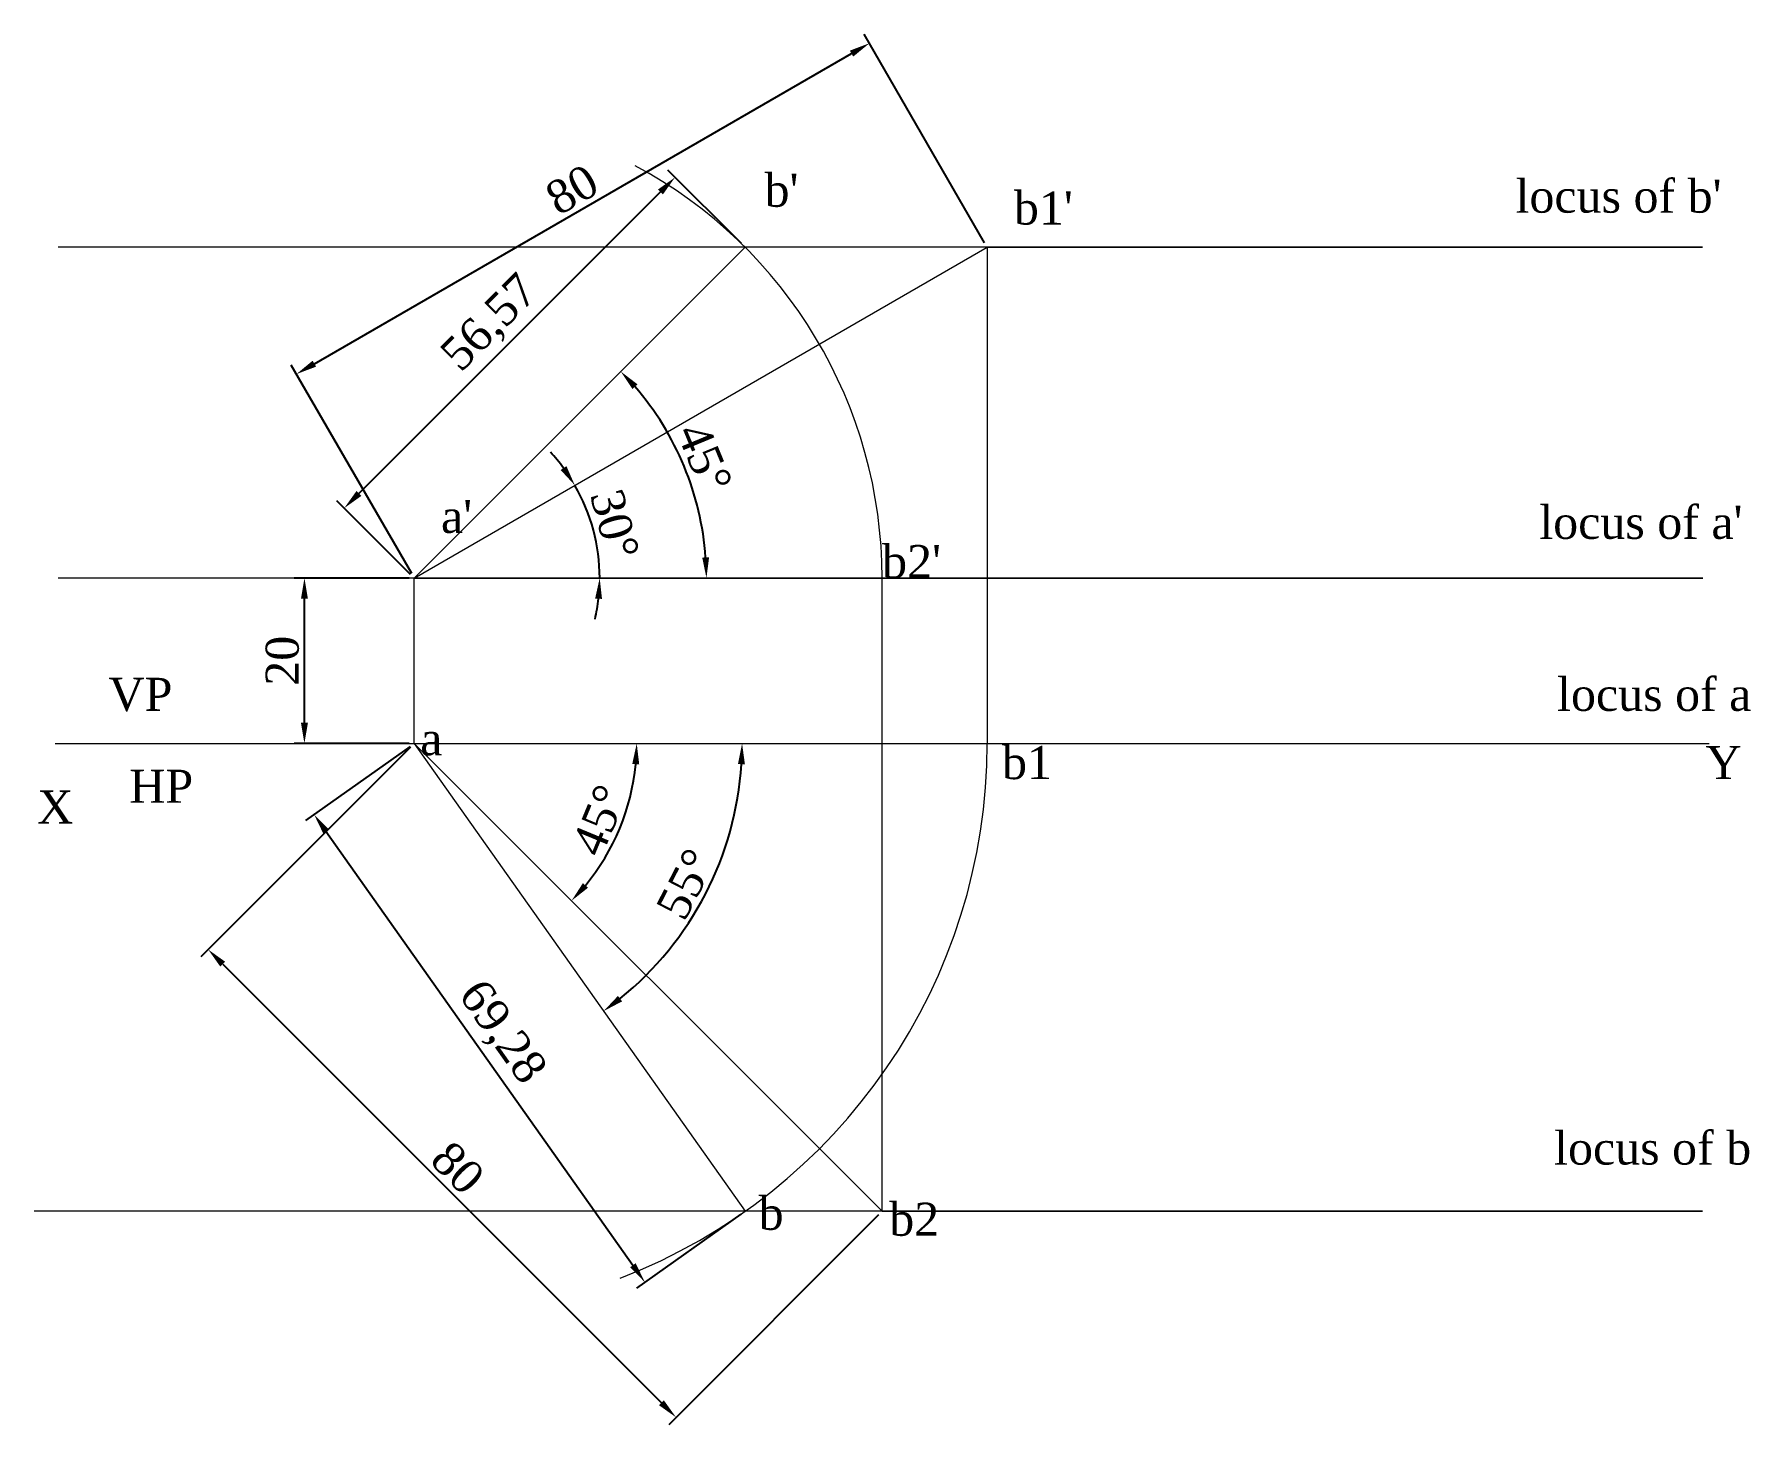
# Paper-space layout 'Layout6' of a CAD drawing. Header units: millimetres. Extents: x 36 to 244, y 22 to 190.
import ezdxf

# ---------------------------------------------------------------- set-up
doc = ezdxf.new("R2010")
doc.units = ezdxf.units.MM
for name, color, linetype, lineweight in [('Projection line', 5, 'Continuous', 5), ('Visible line', 250, 'Continuous', 50), ('X Y line', 1, 'Continuous', 15)]:
    doc.layers.add(name, color=color, linetype=linetype, lineweight=lineweight)
doc.styles.get("Standard").update_dxf_attribs({"font": 'times.ttf', "height": 4})
doc.dimstyles.new('ISO-25', dxfattribs={"dimtxt": 4, "dimasz": 2.5, "dimexe": 1.25, "dimexo": 0.625, "dimtad": 1, "dimtoh": 1, "dimtxsty": 'Standard', "dimcen": 2.5, "dimadec": 0, "dimazin": 0, "dimtfac": 1, "dimtmove": 0, "dimatfit": 3, "dimfxl": 1, "dimarcsym": 0})

# ---------------------------------------------------------------- blocks, each defined once
blk = doc.blocks.new('*D29')
at = {"layer": 'Defpoints', "color": 0, "transparency": 16777216}
for p in [(113.63, 172.47), (122.09, 164.01), (82.09, 124.01)]:
    blk.add_point(p, dxfattribs=at)
at = {"layer": 'Visible line', "color": 0, "lineweight": -2, "transparency": 16777216}
for p, q in [((121.65, 164.45), (112.74, 173.35)), ((75.4, 134.24), (111.86, 170.7)), ((81.65, 124.45), (72.74, 133.35))]:
    blk.add_line(p, q, dxfattribs=at)
at = {"layer": 'Visible line', "color": 0, "transparency": 16777216}
for points in [[(111.57, 171), (112.16, 170.41), (113.63, 172.47)], [(75.1, 134.53), (75.69, 133.94), (73.63, 132.47)]]:
    blk.add_solid(points, dxfattribs=at)
at = {"layer": 'Visible line', "color": 0, "transparency": 16777216, "insert": (91.42, 154.67), "char_height": 4, "attachment_point": 5, "rotation": 45}
blk.add_mtext('56,57', dxfattribs=at)
blk = doc.blocks.new('*D30')
at = {"layer": 'Defpoints', "color": 0, "transparency": 16777216}
for p in [(137.13, 188.68), (151.37, 164.01), (82.09, 124.01)]:
    blk.add_point(p, dxfattribs=at)
at = {"layer": 'Visible line', "color": 0, "lineweight": -2, "transparency": 16777216}
for p, q in [((151.06, 164.55), (136.5, 189.76)), ((70.01, 149.93), (134.96, 187.43)), ((81.78, 124.55), (67.22, 149.76))]:
    blk.add_line(p, q, dxfattribs=at)
at = {"layer": 'Visible line', "color": 0, "transparency": 16777216}
for points in [[(134.76, 187.79), (135.17, 187.07), (137.13, 188.68)], [(69.8, 150.29), (70.22, 149.57), (67.85, 148.68)]]:
    blk.add_solid(points, dxfattribs=at)
at = {"layer": 'Visible line', "color": 0, "transparency": 16777216, "insert": (101.16, 170.98), "char_height": 4, "attachment_point": 5, "rotation": 30}
blk.add_mtext('80', dxfattribs=at)
blk = doc.blocks.new('*D31')
at = {"layer": 'Defpoints', "color": 0, "transparency": 16777216}
for p in [(82.09, 104.01), (122.09, 47.44), (109.97, 38.86)]:
    blk.add_point(p, dxfattribs=at)
at = {"layer": 'Visible line', "color": 0, "lineweight": -2, "transparency": 16777216}
for p, q in [((81.58, 103.64), (68.95, 94.71)), ((71.41, 93.39), (108.53, 40.91)), ((121.58, 47.08), (108.95, 38.14))]:
    blk.add_line(p, q, dxfattribs=at)
at = {"layer": 'Visible line', "color": 0, "transparency": 16777216}
for points in [[(71.75, 93.63), (71.07, 93.15), (69.97, 95.43)], [(108.87, 41.15), (108.19, 40.67), (109.97, 38.86)]]:
    blk.add_solid(points, dxfattribs=at)
at = {"layer": 'Visible line', "color": 0, "transparency": 16777216, "insert": (92.51, 68.95), "char_height": 4, "attachment_point": 5, "rotation": 305.2644}
blk.add_mtext('69,28', dxfattribs=at)
blk = doc.blocks.new('*D32')
at = {"layer": 'Defpoints', "color": 0, "transparency": 16777216}
for p in [(82.09, 104.01), (138.66, 47.44), (113.74, 22.52)]:
    blk.add_point(p, dxfattribs=at)
at = {"layer": 'Visible line', "color": 0, "lineweight": -2, "transparency": 16777216}
for p, q in [((81.65, 103.56), (56.29, 78.2)), ((58.94, 77.32), (111.97, 24.28)), ((138.22, 47), (112.86, 21.63))]:
    blk.add_line(p, q, dxfattribs=at)
at = {"layer": 'Visible line', "color": 0, "transparency": 16777216}
for points in [[(59.23, 77.61), (58.64, 77.02), (57.17, 79.09)], [(112.27, 24.58), (111.68, 23.99), (113.74, 22.52)]]:
    blk.add_solid(points, dxfattribs=at)
at = {"layer": 'Visible line', "color": 0, "transparency": 16777216, "insert": (87.34, 52.68), "char_height": 4, "attachment_point": 5, "rotation": 315}
blk.add_mtext('80', dxfattribs=at)
blk = doc.blocks.new('*D33')
at = {"layer": 'Defpoints', "color": 0, "transparency": 16777216}
for p in [(151.37, 164.01), (104.17, 127.9), (39.02, 124.01), (82.09, 124.01), (237.9, 124.01)]:
    blk.add_point(p, dxfattribs=at)
at = {"layer": 'Visible line', "color": 0, "lineweight": -2, "transparency": 16777216}
for start, end in [(36.3919, 42.7838), (0, 30), (347.2162, 353.6081)]:
    blk.add_arc((82.09, 124.01), 22.42, start, end, dxfattribs=at)
at = {"layer": 'Visible line', "color": 0, "transparency": 16777216}
for points in [[(100.49, 137.54), (99.79, 137.08), (101.51, 135.22)], [(103.96, 121.53), (104.79, 121.49), (104.51, 124.01)]]:
    blk.add_solid(points, dxfattribs=at)
at = {"layer": 'Visible line', "color": 0, "transparency": 16777216, "insert": (106.32, 130.5), "char_height": 4, "attachment_point": 5, "rotation": 285}
blk.add_mtext('30°', dxfattribs=at)
blk = doc.blocks.new('*D34')
at = {"layer": 'Defpoints', "color": 0, "transparency": 16777216}
for p in [(122.09, 164.01), (116.21, 133.15), (39.02, 124.01), (82.09, 124.01), (237.9, 124.01)]:
    blk.add_point(p, dxfattribs=at)
at = {"layer": 'Visible line', "color": 0, "lineweight": -2, "transparency": 16777216}
blk.add_arc((82.09, 124.01), 35.32, 4.0558, 40.9442, dxfattribs=at)
at = {"layer": 'Visible line', "color": 0, "transparency": 16777216}
for points in [[(108.47, 146.87), (109.08, 147.44), (107.07, 148.98)], [(117.74, 126.52), (116.91, 126.49), (117.42, 124.01)]]:
    blk.add_solid(points, dxfattribs=at)
at = {"layer": 'Visible line', "color": 0, "transparency": 16777216, "insert": (117.18, 138.54), "char_height": 4, "attachment_point": 5, "rotation": 292.5}
blk.add_mtext('45°', dxfattribs=at)
blk = doc.blocks.new('*D35')
at = {"layer": 'Defpoints', "color": 0, "transparency": 16777216}
for p in [(38.66, 104.01), (82.09, 104.01), (238.66, 104.01), (105.38, 90.56), (138.66, 47.44)]:
    blk.add_point(p, dxfattribs=at)
at = {"layer": 'Visible line', "color": 0, "lineweight": -2, "transparency": 16777216}
blk.add_arc((82.09, 104.01), 26.89, 320.3281, 354.6719, dxfattribs=at)
at = {"layer": 'Visible line', "color": 0, "transparency": 16777216}
for points in [[(108.45, 101.53), (109.29, 101.49), (108.99, 104.01)], [(103.1, 86.56), (102.48, 87.12), (101.11, 84.99)]]:
    blk.add_solid(points, dxfattribs=at)
at = {"layer": 'Visible line', "color": 0, "transparency": 16777216, "insert": (104.48, 94.73), "char_height": 4, "attachment_point": 5, "rotation": 67.5}
blk.add_mtext('45°', dxfattribs=at)
blk = doc.blocks.new('*D36')
at = {"layer": 'Defpoints', "color": 0, "transparency": 16777216}
for p in [(38.66, 104.01), (82.09, 104.01), (238.66, 104.01), (113.96, 80.43), (122.09, 47.44)]:
    blk.add_point(p, dxfattribs=at)
at = {"layer": 'Visible line', "color": 0, "lineweight": -2, "transparency": 16777216}
blk.add_arc((82.09, 104.01), 39.64, 308.8787, 356.3856, dxfattribs=at)
at = {"layer": 'Visible line', "color": 0, "transparency": 16777216}
for points in [[(121.23, 101.52), (122.07, 101.49), (121.73, 104.01)], [(107.22, 72.82), (106.72, 73.48), (104.98, 71.64)]]:
    blk.add_solid(points, dxfattribs=at)
at = {"layer": 'Visible line', "color": 0, "transparency": 16777216, "insert": (114.93, 87.01), "char_height": 4, "attachment_point": 5, "rotation": 62.6322}
blk.add_mtext('55°', dxfattribs=at)
blk = doc.blocks.new('*D37')
at = {"layer": 'Defpoints', "color": 0, "transparency": 16777216}
for p in [(68.81, 124.01), (82.09, 124.01), (82.09, 104.01)]:
    blk.add_point(p, dxfattribs=at)
at = {"layer": 'Visible line', "color": 0, "lineweight": -2, "transparency": 16777216}
for p, q in [((81.47, 124.01), (67.56, 124.01)), ((68.81, 106.51), (68.81, 121.51)), ((81.47, 104.01), (67.56, 104.01))]:
    blk.add_line(p, q, dxfattribs=at)
at = {"layer": 'Visible line', "color": 0, "transparency": 16777216}
for points in [[(68.39, 121.51), (69.23, 121.51), (68.81, 124.01)], [(68.39, 106.51), (69.23, 106.51), (68.81, 104.01)]]:
    blk.add_solid(points, dxfattribs=at)
at = {"layer": 'Visible line', "color": 0, "transparency": 16777216, "insert": (66.15, 114.01), "char_height": 4, "attachment_point": 5, "rotation": 90}
blk.add_mtext('20', dxfattribs=at)

psp = doc.layouts.new('Layout6')

# ---------------------------------------------------------------- linework, layer by layer
at = {"layer": 'Projection line'}
for p, q in [((237.867, 164.006), (39.02, 164.006)), ((82.092, 124.006), (151.374, 164.006)), ((82.092, 124.006), (122.092, 164.006)), ((151.374, 164.006), (237.867, 164.006)), ((151.374, 164.006), (151.374, 104.006)), ((237.899, 124.006), (39.02, 124.006)), ((82.092, 104.006), (82.092, 124.006)), ((82.092, 124.006), (237.899, 124.006)), ((138.66, 47.437), (138.66, 124.006)), ((82.092, 104.006), (138.66, 47.437)), ((82.092, 104.006), (122.092, 47.437)), ((237.867, 47.437), (36.149, 47.437)), ((138.66, 47.437), (237.867, 47.437))]:
    psp.add_line(p, q, dxfattribs=at)
for centre, radius, start, end in [((82.092, 124.006), 56.569, 0, 61.82923), ((82.092, 104.006), 69.282, 291.05568, 360)]:
    psp.add_arc(centre, radius, start, end, dxfattribs=at)
at = {"layer": 'X Y line'}
psp.add_line((38.661, 104.006), (238.661, 104.006), dxfattribs=at)

# ---------------------------------------------------------------- texts
at = {"layer": 'Projection line'}
for s, p in [("b1'", (154.596, 166.759)), ("a'", (85.322, 129.465)), ("b2'", (138.66, 124.006)), ('VP', (45.122, 107.95)), ('a', (82.81, 102.571)), ('b1', (153.16, 99.702)), ('Y', (238.226, 99.702)), ('HP', (47.634, 96.834)), ('X', (36.508, 94.324)), ('b2', (139.521, 44.479))]:
    psp.add_text(s, height=4, dxfattribs=at).set_placement(p)
at = {"layer": 'Visible line'}
for s, p in [("b'", (124.445, 168.91)), ("locus of b'", (215.255, 168.193)), ("locus of a'", (218.126, 128.748)), ('locus of a', (220.28, 107.95)), ('locus of b', (219.921, 53.086)), ('b', (123.728, 45.197))]:
    psp.add_text(s, height=4, dxfattribs=at).set_placement(p)

# ---------------------------------------------------------------- dimensions: what is measured, and where the dimension line sits
for p1, p2, distance, picture, middle in [((82.092, 124.006), (151.374, 164.006), 28.489, '*D30', (101.158, 170.981)), ((82.092, 124.006), (122.092, 164.006), 11.969, '*D29', (91.424, 154.673)), ((82.092, 104.006), (138.66, 47.437), -35.242, '*D32', (87.336, 52.682)), ((82.092, 104.006), (122.092, 47.437), -14.847, '*D31', (92.514, 68.948))]:
    dim = psp.add_aligned_dim(p1=p1, p2=p2, distance=distance, dimstyle='ISO-25', dxfattribs=at)
    dim.commit()
    dim.dimension.update_dxf_attribs({"geometry": picture, "text_midpoint": middle})
for base, line1, line2, picture, middle in [((104.172, 127.899), ((237.899, 124.006), (39.02, 124.006)), ((82.092, 124.006), (151.374, 164.006)), '*D33', (106.318, 130.497)), ((116.212, 133.148), ((237.899, 124.006), (39.02, 124.006)), ((82.092, 124.006), (122.092, 164.006)), '*D34', (117.184, 138.541)), ((105.382, 90.559), ((82.092, 104.006), (138.66, 47.437)), ((38.661, 104.006), (238.661, 104.006)), '*D35', (104.481, 94.732)), ((113.958, 80.434), ((38.661, 104.006), (238.661, 104.006)), ((82.092, 104.006), (122.092, 47.437)), '*D36', (114.931, 87.007))]:
    dim = psp.add_angular_dim_2l(base=base, line1=line1, line2=line2, dimstyle='ISO-25', dxfattribs=at)
    dim.commit()
    dim.dimension.update_dxf_attribs({"geometry": picture, "text_midpoint": middle})
dim = psp.add_linear_dim(base=(68.811, 124.006), p1=(82.092, 104.006), p2=(82.092, 124.006), angle=90, dimstyle='ISO-25', dxfattribs=at)
dim.commit()
dim.dimension.update_dxf_attribs({"geometry": '*D37', "text_midpoint": (66.152, 114.006)})

doc.saveas('drawing.dxf')
